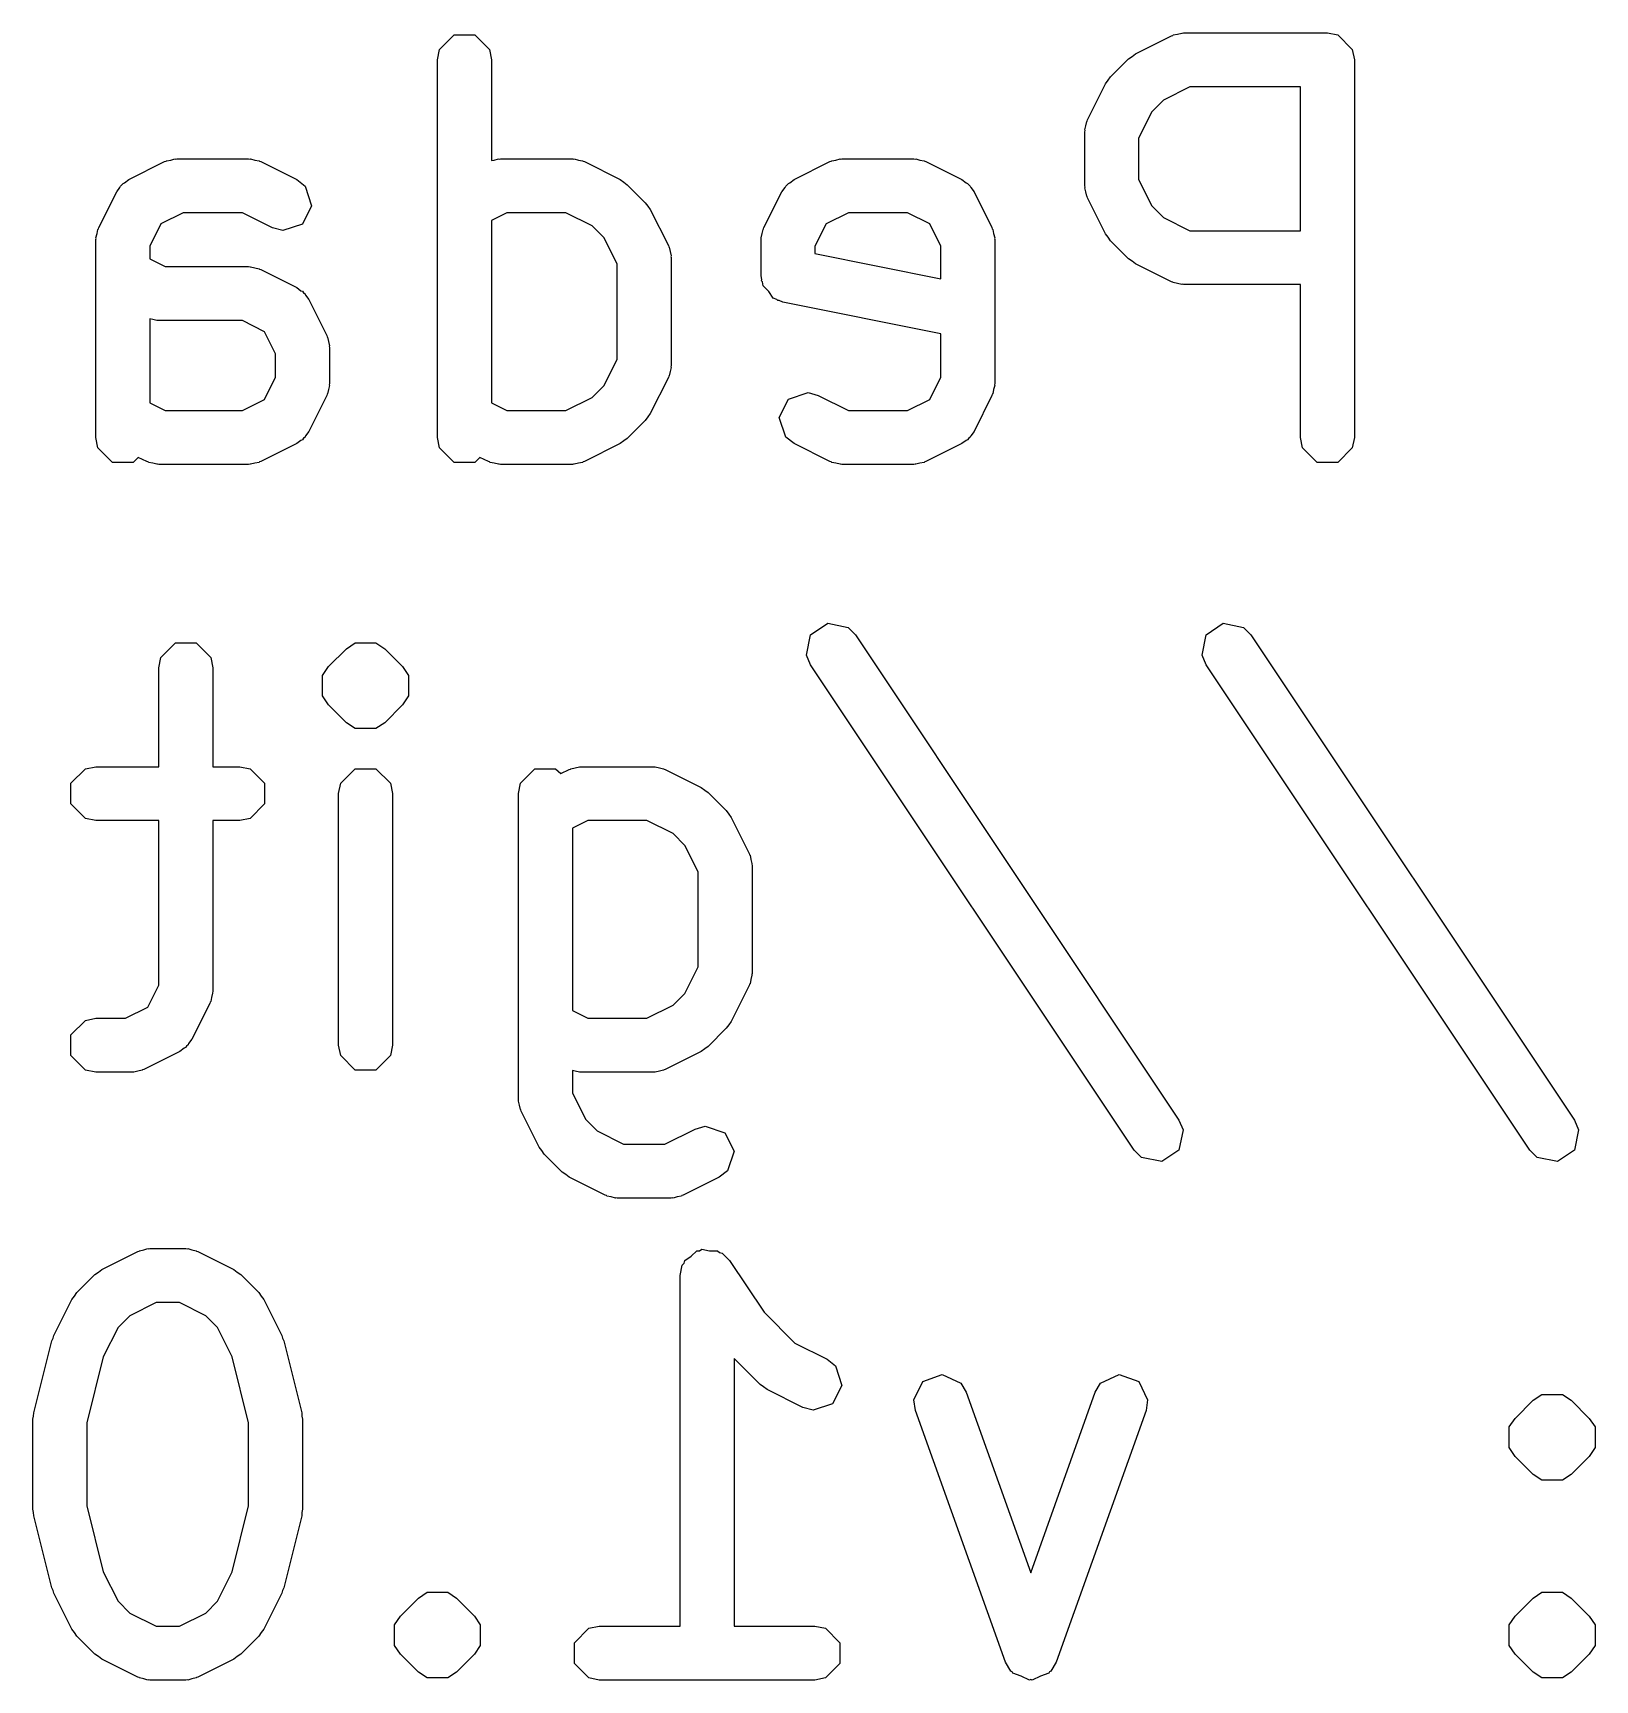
# Model space of a CAD drawing. Extents: x 0.98 to 7.44, y -5.29 to -1.05.
# Drawn here: x 4.3123 to 4.4264, y -1.337 to -1.2167 of the extents above; entities that cross this region are included whole.
import ezdxf

# ---------------------------------------------------------------- set-up
doc = ezdxf.new("R2010")
doc.units = 0
doc.header["$MEASUREMENT"] = 0
doc.layers.add('BLACK', color=7, linetype='CONTINUOUS')

msp = doc.modelspace()

# ---------------------------------------------------------------- linework, layer by layer
at = {"layer": 'BLACK', "linetype": 'CONTINUOUS'}
for p, q in [((4.39588, -1.21683), (4.39619, -1.21675)), ((4.39619, -1.21675), (4.39623, -1.21676)), ((4.39623, -1.21676), (4.39633, -1.21674)), ((4.39633, -1.21674), (4.40682, -1.21674)), ((4.40682, -1.21674), (4.40758, -1.21689)), ((4.34186, -1.21871), (4.34201, -1.21796)), ((4.34201, -1.21796), (4.34308, -1.21689)), ((4.34308, -1.21689), (4.34459, -1.21689)), ((4.34459, -1.21689), (4.34565, -1.21796)), ((4.34565, -1.21796), (4.3458, -1.21871)), ((4.39282, -1.21826), (4.39544, -1.21695)), ((4.39544, -1.21695), (4.39554, -1.21692)), ((4.39554, -1.21692), (4.39557, -1.21689)), ((4.39557, -1.21689), (4.39588, -1.21683)), ((4.40758, -1.21689), (4.40864, -1.21796)), ((4.40864, -1.21796), (4.40879, -1.21871)), ((4.34186, -1.24627), (4.34186, -1.21871)), ((4.3458, -1.21871), (4.3458, -1.22606)), ((4.391, -1.21994), (4.39231, -1.21863)), ((4.39231, -1.21863), (4.39257, -1.21845)), ((4.39257, -1.21845), (4.39282, -1.21826)), ((4.40879, -1.21871), (4.40879, -1.24627)), ((4.39063, -1.22045), (4.39082, -1.2202)), ((4.39082, -1.2202), (4.391, -1.21994)), ((4.38932, -1.22308), (4.39063, -1.22045)), ((4.39679, -1.22068), (4.39487, -1.22164)), ((4.40486, -1.22068), (4.39679, -1.22068)), ((4.40486, -1.23118), (4.40486, -1.22068)), ((4.39401, -1.2225), (4.39304, -1.22442)), ((4.39487, -1.22164), (4.39401, -1.2225)), ((4.38911, -1.22382), (4.3892, -1.22351)), ((4.38913, -1.22386), (4.38911, -1.22382)), ((4.38911, -1.22396), (4.38913, -1.22386)), ((4.38911, -1.2279), (4.38911, -1.22396)), ((4.3892, -1.22351), (4.38926, -1.22321)), ((4.38926, -1.22321), (4.38929, -1.22317)), ((4.38929, -1.22317), (4.38932, -1.22308)), ((4.39304, -1.22442), (4.39304, -1.22743)), ((4.31933, -1.22745), (4.32195, -1.22613)), ((4.32195, -1.22613), (4.32205, -1.22611)), ((4.32205, -1.22611), (4.32208, -1.22608)), ((4.32208, -1.22608), (4.32239, -1.22602)), ((4.32239, -1.22602), (4.32269, -1.22593)), ((4.32269, -1.22593), (4.32274, -1.22595)), ((4.32274, -1.22595), (4.32283, -1.22593)), ((4.32283, -1.22593), (4.32808, -1.22593)), ((4.32808, -1.22593), (4.32818, -1.22595)), ((4.32818, -1.22595), (4.32822, -1.22593)), ((4.32822, -1.22593), (4.32853, -1.22602)), ((4.32853, -1.22602), (4.32884, -1.22608)), ((4.32884, -1.22608), (4.32887, -1.22611)), ((4.32887, -1.22611), (4.32896, -1.22613)), ((4.32896, -1.22613), (4.33159, -1.22745)), ((4.3458, -1.22606), (4.34601, -1.22602)), ((4.34601, -1.22602), (4.34632, -1.22593)), ((4.34632, -1.22593), (4.34636, -1.22595)), ((4.34636, -1.22595), (4.34646, -1.22593)), ((4.34646, -1.22593), (4.35171, -1.22593)), ((4.35171, -1.22593), (4.3518, -1.22595)), ((4.3518, -1.22595), (4.35185, -1.22593)), ((4.35185, -1.22593), (4.35215, -1.22602)), ((4.35215, -1.22602), (4.35246, -1.22608)), ((4.35246, -1.22608), (4.35249, -1.22611)), ((4.35249, -1.22611), (4.35259, -1.22613)), ((4.35259, -1.22613), (4.35521, -1.22745)), ((4.36789, -1.22745), (4.37051, -1.22613)), ((4.37051, -1.22613), (4.37061, -1.22611)), ((4.37061, -1.22611), (4.37064, -1.22608)), ((4.37064, -1.22608), (4.37095, -1.22602)), ((4.37095, -1.22602), (4.37125, -1.22593)), ((4.37125, -1.22593), (4.37129, -1.22595)), ((4.37129, -1.22595), (4.37139, -1.22593)), ((4.37139, -1.22593), (4.37664, -1.22593)), ((4.37664, -1.22593), (4.37674, -1.22595)), ((4.37674, -1.22595), (4.37678, -1.22593)), ((4.37678, -1.22593), (4.37708, -1.22602)), ((4.37708, -1.22602), (4.37739, -1.22608)), ((4.37739, -1.22608), (4.37743, -1.22611)), ((4.37743, -1.22611), (4.37752, -1.22613)), ((4.37752, -1.22613), (4.38015, -1.22745)), ((4.31902, -1.22769), (4.31933, -1.22745)), ((4.33159, -1.22745), (4.3322, -1.22792)), ((4.35521, -1.22745), (4.35546, -1.22764)), ((4.36758, -1.22769), (4.36789, -1.22745)), ((4.38015, -1.22745), (4.38045, -1.22769)), ((4.39304, -1.22743), (4.39401, -1.22935)), ((4.31714, -1.23095), (4.31845, -1.22833)), ((4.31845, -1.22833), (4.31869, -1.22802)), ((4.31869, -1.22802), (4.31872, -1.22792)), ((4.31872, -1.22792), (4.31883, -1.22783)), ((4.31883, -1.22783), (4.31892, -1.22772)), ((4.31892, -1.22772), (4.31902, -1.22769)), ((4.3322, -1.22792), (4.33267, -1.22935)), ((4.35546, -1.22764), (4.35572, -1.22782)), ((4.35572, -1.22782), (4.35703, -1.22913)), ((4.36569, -1.23095), (4.36701, -1.22833)), ((4.36701, -1.22833), (4.36725, -1.22802)), ((4.36725, -1.22802), (4.36728, -1.22792)), ((4.36728, -1.22792), (4.36739, -1.22783)), ((4.36739, -1.22783), (4.36748, -1.22772)), ((4.36748, -1.22772), (4.36758, -1.22769)), ((4.38045, -1.22769), (4.38055, -1.22772)), ((4.38055, -1.22772), (4.38064, -1.22783)), ((4.38064, -1.22783), (4.38075, -1.22792)), ((4.38075, -1.22792), (4.38079, -1.22802)), ((4.38079, -1.22802), (4.38103, -1.22833)), ((4.38103, -1.22833), (4.38234, -1.23095)), ((4.38913, -1.22799), (4.38911, -1.2279)), ((4.38911, -1.22804), (4.38913, -1.22799)), ((4.3892, -1.22834), (4.38911, -1.22804)), ((4.38926, -1.22865), (4.3892, -1.22834)), ((4.38929, -1.22868), (4.38926, -1.22865)), ((4.38932, -1.22878), (4.38929, -1.22868)), ((4.39063, -1.2314), (4.38932, -1.22878)), ((4.3233, -1.22986), (4.32168, -1.23068)), ((4.32762, -1.22986), (4.3233, -1.22986)), ((4.32983, -1.23097), (4.32762, -1.22986)), ((4.33267, -1.22935), (4.332, -1.23069)), ((4.34692, -1.22986), (4.3458, -1.23042)), ((4.35124, -1.22986), (4.34692, -1.22986)), ((4.35316, -1.23083), (4.35124, -1.22986)), ((4.35703, -1.22913), (4.35721, -1.22939)), ((4.35721, -1.22939), (4.3574, -1.22964)), ((4.3574, -1.22964), (4.35872, -1.23226)), ((4.37186, -1.22986), (4.37023, -1.23068)), ((4.37618, -1.22986), (4.37186, -1.22986)), ((4.3778, -1.23068), (4.37618, -1.22986)), ((4.39401, -1.22935), (4.39487, -1.23021)), ((4.31702, -1.23139), (4.31708, -1.23108)), ((4.31708, -1.23108), (4.31711, -1.23105)), ((4.31711, -1.23105), (4.31714, -1.23095)), ((4.32168, -1.23068), (4.32087, -1.2323)), ((4.33057, -1.23117), (4.32983, -1.23097)), ((4.332, -1.23069), (4.33057, -1.23117)), ((4.3458, -1.23042), (4.3458, -1.24374)), ((4.35403, -1.23169), (4.35316, -1.23083)), ((4.36557, -1.23139), (4.36564, -1.23108)), ((4.36564, -1.23108), (4.36567, -1.23105)), ((4.36567, -1.23105), (4.36569, -1.23095)), ((4.37023, -1.23068), (4.36942, -1.2323)), ((4.37861, -1.2323), (4.3778, -1.23068)), ((4.38234, -1.23095), (4.38236, -1.23105)), ((4.38236, -1.23105), (4.3824, -1.23108)), ((4.3824, -1.23108), (4.38246, -1.23139)), ((4.39487, -1.23021), (4.39679, -1.23118)), ((4.39679, -1.23118), (4.40486, -1.23118)), ((4.31693, -1.23169), (4.31702, -1.23139)), ((4.31695, -1.23174), (4.31693, -1.23169)), ((4.31693, -1.23183), (4.31695, -1.23174)), ((4.31693, -1.24627), (4.31693, -1.23183)), ((4.32087, -1.2323), (4.32087, -1.23324)), ((4.35499, -1.23361), (4.35403, -1.23169)), ((4.35872, -1.23226), (4.35874, -1.23236)), ((4.35874, -1.23236), (4.35877, -1.23239)), ((4.36549, -1.23169), (4.36557, -1.23139)), ((4.3655, -1.23174), (4.36549, -1.23169)), ((4.36549, -1.23183), (4.3655, -1.23174)), ((4.36549, -1.23446), (4.36549, -1.23183)), ((4.36942, -1.2323), (4.36942, -1.23284)), ((4.37861, -1.23468), (4.37861, -1.2323)), ((4.38246, -1.23139), (4.38254, -1.23169)), ((4.38254, -1.23169), (4.38253, -1.23174)), ((4.38253, -1.23174), (4.38255, -1.23183)), ((4.38255, -1.23183), (4.38255, -1.24233)), ((4.39082, -1.23165), (4.39063, -1.2314)), ((4.391, -1.23191), (4.39082, -1.23165)), ((4.39231, -1.23322), (4.391, -1.23191)), ((4.32087, -1.23324), (4.32199, -1.2338)), ((4.35877, -1.23239), (4.35884, -1.2327)), ((4.35884, -1.2327), (4.35892, -1.23301)), ((4.35892, -1.23301), (4.3589, -1.23305)), ((4.3589, -1.23305), (4.35892, -1.23314)), ((4.35892, -1.23314), (4.35892, -1.24102)), ((4.36942, -1.23284), (4.37861, -1.23468)), ((4.39257, -1.2334), (4.39231, -1.23322)), ((4.39282, -1.23359), (4.39257, -1.2334)), ((4.32199, -1.2338), (4.32808, -1.2338)), ((4.32808, -1.2338), (4.32818, -1.23382)), ((4.32818, -1.23382), (4.32822, -1.23381)), ((4.32822, -1.23381), (4.32853, -1.23389)), ((4.32853, -1.23389), (4.32884, -1.23395)), ((4.32884, -1.23395), (4.32887, -1.23398)), ((4.32887, -1.23398), (4.32896, -1.23401)), ((4.32896, -1.23401), (4.33159, -1.23532)), ((4.35499, -1.24055), (4.35499, -1.23361)), ((4.36554, -1.23474), (4.36549, -1.23446)), ((4.36552, -1.23484), (4.36554, -1.23474)), ((4.39544, -1.23491), (4.39282, -1.23359)), ((4.33159, -1.23532), (4.3319, -1.23556)), ((4.3319, -1.23556), (4.332, -1.23559)), ((4.332, -1.23559), (4.33208, -1.23571)), ((4.33208, -1.23571), (4.3322, -1.23579)), ((4.3322, -1.23579), (4.33223, -1.23589)), ((4.33223, -1.23589), (4.33247, -1.2362)), ((4.36558, -1.23492), (4.36552, -1.23484)), ((4.36564, -1.23521), (4.36558, -1.23492)), ((4.36604, -1.23562), (4.36564, -1.23521)), ((4.36636, -1.23609), (4.36604, -1.23562)), ((4.39554, -1.23493), (4.39544, -1.23491)), ((4.39557, -1.23496), (4.39554, -1.23493)), ((4.39588, -1.23503), (4.39557, -1.23496)), ((4.39619, -1.23511), (4.39588, -1.23503)), ((4.39623, -1.23509), (4.39619, -1.23511)), ((4.39633, -1.23511), (4.39623, -1.23509)), ((4.40486, -1.23511), (4.39633, -1.23511)), ((4.40486, -1.24627), (4.40486, -1.23511)), ((4.33247, -1.2362), (4.33378, -1.23883)), ((4.36663, -1.23621), (4.36636, -1.23609)), ((4.3667, -1.23628), (4.36663, -1.23621)), ((4.3668, -1.23628), (4.3667, -1.23628)), ((4.36707, -1.23639), (4.3668, -1.23628)), ((4.37861, -1.2387), (4.36707, -1.23639)), ((4.32108, -1.23765), (4.32087, -1.23761)), ((4.32087, -1.23761), (4.32087, -1.24374)), ((4.32138, -1.23773), (4.32108, -1.23765)), ((4.32143, -1.23772), (4.32138, -1.23773)), ((4.32152, -1.23774), (4.32143, -1.23772)), ((4.32762, -1.23774), (4.32152, -1.23774)), ((4.32924, -1.23855), (4.32762, -1.23774)), ((4.33005, -1.24017), (4.32924, -1.23855)), ((4.33378, -1.23883), (4.33381, -1.23892)), ((4.33381, -1.23892), (4.33384, -1.23895)), ((4.33384, -1.23895), (4.3339, -1.23926)), ((4.3339, -1.23926), (4.33398, -1.23957)), ((4.33398, -1.23957), (4.33397, -1.23961)), ((4.37861, -1.24187), (4.37861, -1.2387)), ((4.33005, -1.24187), (4.33005, -1.24017)), ((4.33397, -1.23961), (4.33399, -1.23971)), ((4.33399, -1.23971), (4.33399, -1.24233)), ((4.35403, -1.24248), (4.35499, -1.24055)), ((4.32924, -1.24349), (4.33005, -1.24187)), ((4.35872, -1.2419), (4.3574, -1.24452)), ((4.35874, -1.2418), (4.35872, -1.2419)), ((4.35877, -1.24177), (4.35874, -1.2418)), ((4.35884, -1.24146), (4.35877, -1.24177)), ((4.35892, -1.24116), (4.35884, -1.24146)), ((4.35892, -1.24102), (4.3589, -1.24112)), ((4.3589, -1.24112), (4.35892, -1.24116)), ((4.3778, -1.24349), (4.37861, -1.24187)), ((4.33381, -1.24312), (4.33378, -1.24321)), ((4.33384, -1.24308), (4.33381, -1.24312)), ((4.3339, -1.24278), (4.33384, -1.24308)), ((4.33398, -1.24247), (4.3339, -1.24278)), ((4.33399, -1.24233), (4.33397, -1.24243)), ((4.33397, -1.24243), (4.33398, -1.24247)), ((4.35316, -1.24334), (4.35403, -1.24248)), ((4.36748, -1.24347), (4.36891, -1.24299)), ((4.36891, -1.24299), (4.36965, -1.2432)), ((4.36965, -1.2432), (4.37186, -1.2443)), ((4.38236, -1.24312), (4.38234, -1.24321)), ((4.3824, -1.24308), (4.38236, -1.24312)), ((4.38246, -1.24278), (4.3824, -1.24308)), ((4.38254, -1.24247), (4.38246, -1.24278)), ((4.38255, -1.24233), (4.38253, -1.24243)), ((4.38253, -1.24243), (4.38254, -1.24247)), ((4.32087, -1.24374), (4.32199, -1.2443)), ((4.32199, -1.2443), (4.32762, -1.2443)), ((4.32762, -1.2443), (4.32924, -1.24349)), ((4.33378, -1.24321), (4.33247, -1.24584)), ((4.3458, -1.24374), (4.34692, -1.2443)), ((4.34692, -1.2443), (4.35124, -1.2443)), ((4.35124, -1.2443), (4.35316, -1.24334)), ((4.3668, -1.24482), (4.36748, -1.24347)), ((4.37186, -1.2443), (4.37618, -1.2443)), ((4.37618, -1.2443), (4.3778, -1.24349)), ((4.38234, -1.24321), (4.38103, -1.24584)), ((4.35703, -1.24504), (4.35572, -1.24635)), ((4.35721, -1.24477), (4.35703, -1.24504)), ((4.3574, -1.24452), (4.35721, -1.24477)), ((4.36728, -1.24625), (4.3668, -1.24482)), ((4.31708, -1.24702), (4.31693, -1.24627)), ((4.33159, -1.24672), (4.32896, -1.24803)), ((4.3319, -1.24648), (4.33159, -1.24672)), ((4.332, -1.24644), (4.3319, -1.24648)), ((4.33208, -1.24633), (4.332, -1.24644)), ((4.3322, -1.24625), (4.33208, -1.24633)), ((4.33223, -1.24615), (4.3322, -1.24625)), ((4.33247, -1.24584), (4.33223, -1.24615)), ((4.34201, -1.24702), (4.34186, -1.24627)), ((4.35521, -1.24672), (4.35259, -1.24803)), ((4.35546, -1.24652), (4.35521, -1.24672)), ((4.35572, -1.24635), (4.35546, -1.24652)), ((4.36789, -1.24672), (4.36728, -1.24625)), ((4.37051, -1.24803), (4.36789, -1.24672)), ((4.38015, -1.24672), (4.37752, -1.24803)), ((4.38045, -1.24648), (4.38015, -1.24672)), ((4.38055, -1.24644), (4.38045, -1.24648)), ((4.38064, -1.24633), (4.38055, -1.24644)), ((4.38075, -1.24625), (4.38064, -1.24633)), ((4.38079, -1.24615), (4.38075, -1.24625)), ((4.38103, -1.24584), (4.38079, -1.24615)), ((4.40501, -1.24702), (4.40486, -1.24627)), ((4.40879, -1.24627), (4.40864, -1.24702)), ((4.31814, -1.24809), (4.31708, -1.24702)), ((4.32002, -1.24772), (4.31965, -1.24809)), ((4.32064, -1.24803), (4.32002, -1.24772)), ((4.34308, -1.24809), (4.34201, -1.24702)), ((4.34495, -1.24772), (4.34459, -1.24809)), ((4.34558, -1.24803), (4.34495, -1.24772)), ((4.40607, -1.24809), (4.40501, -1.24702)), ((4.40864, -1.24702), (4.40758, -1.24809)), ((4.31965, -1.24809), (4.31814, -1.24809)), ((4.32074, -1.24805), (4.32064, -1.24803)), ((4.32077, -1.24809), (4.32074, -1.24805)), ((4.32108, -1.24815), (4.32077, -1.24809)), ((4.32138, -1.24823), (4.32108, -1.24815)), ((4.32143, -1.24822), (4.32138, -1.24823)), ((4.32152, -1.24824), (4.32143, -1.24822)), ((4.32808, -1.24824), (4.32152, -1.24824)), ((4.32818, -1.24822), (4.32808, -1.24824)), ((4.32822, -1.24823), (4.32818, -1.24822)), ((4.32853, -1.24815), (4.32822, -1.24823)), ((4.32884, -1.24809), (4.32853, -1.24815)), ((4.32887, -1.24805), (4.32884, -1.24809)), ((4.32896, -1.24803), (4.32887, -1.24805)), ((4.34459, -1.24809), (4.34308, -1.24809)), ((4.34567, -1.24805), (4.34558, -1.24803)), ((4.3457, -1.24809), (4.34567, -1.24805)), ((4.34601, -1.24815), (4.3457, -1.24809)), ((4.34632, -1.24823), (4.34601, -1.24815)), ((4.34636, -1.24822), (4.34632, -1.24823)), ((4.34646, -1.24824), (4.34636, -1.24822)), ((4.35171, -1.24824), (4.34646, -1.24824)), ((4.3518, -1.24822), (4.35171, -1.24824)), ((4.35185, -1.24823), (4.3518, -1.24822)), ((4.35215, -1.24815), (4.35185, -1.24823)), ((4.35246, -1.24809), (4.35215, -1.24815)), ((4.35249, -1.24805), (4.35246, -1.24809)), ((4.35259, -1.24803), (4.35249, -1.24805)), ((4.37061, -1.24805), (4.37051, -1.24803)), ((4.37064, -1.24809), (4.37061, -1.24805)), ((4.37095, -1.24815), (4.37064, -1.24809)), ((4.37125, -1.24823), (4.37095, -1.24815)), ((4.37129, -1.24822), (4.37125, -1.24823)), ((4.37139, -1.24824), (4.37129, -1.24822)), ((4.37664, -1.24824), (4.37139, -1.24824)), ((4.37674, -1.24822), (4.37664, -1.24824)), ((4.37678, -1.24823), (4.37674, -1.24822)), ((4.37708, -1.24815), (4.37678, -1.24823)), ((4.37739, -1.24809), (4.37708, -1.24815)), ((4.37743, -1.24805), (4.37739, -1.24809)), ((4.37752, -1.24803), (4.37743, -1.24805)), ((4.40758, -1.24809), (4.40607, -1.24809)), ((4.3691, -1.26067), (4.37035, -1.25983)), ((4.37035, -1.25983), (4.37183, -1.26013)), ((4.39797, -1.26067), (4.39922, -1.25983)), ((4.39922, -1.25983), (4.4007, -1.26013)), ((4.3688, -1.26215), (4.3691, -1.26067)), ((4.37183, -1.26013), (4.37237, -1.26067)), ((4.37237, -1.26067), (4.39599, -1.29611)), ((4.39768, -1.26215), (4.39797, -1.26067)), ((4.4007, -1.26013), (4.40124, -1.26067)), ((4.40124, -1.26067), (4.42487, -1.29611)), ((4.32152, -1.26308), (4.32167, -1.26232)), ((4.32167, -1.26232), (4.32274, -1.26126)), ((4.32274, -1.26126), (4.32424, -1.26126)), ((4.32424, -1.26126), (4.32531, -1.26232)), ((4.32531, -1.26232), (4.32546, -1.26308)), ((4.33391, -1.263), (4.33522, -1.26169)), ((4.33522, -1.26169), (4.33586, -1.26126)), ((4.33586, -1.26126), (4.33737, -1.26126)), ((4.33737, -1.26126), (4.33801, -1.26169)), ((4.33801, -1.26169), (4.33932, -1.263)), ((4.3691, -1.26286), (4.3688, -1.26215)), ((4.39797, -1.26286), (4.39768, -1.26215)), ((4.32152, -1.2703), (4.32152, -1.26308)), ((4.32546, -1.26308), (4.32546, -1.2703)), ((4.33348, -1.26364), (4.33391, -1.263)), ((4.33348, -1.26514), (4.33348, -1.26364)), ((4.33348, -1.26364), (4.33348, -1.26364)), ((4.33932, -1.263), (4.33974, -1.26364)), ((4.33974, -1.26364), (4.33975, -1.26364)), ((4.33975, -1.26364), (4.33975, -1.26364)), ((4.33975, -1.26364), (4.33975, -1.26514)), ((4.39272, -1.29829), (4.3691, -1.26286)), ((4.42159, -1.29829), (4.39797, -1.26286)), ((4.33391, -1.26578), (4.33348, -1.26514)), ((4.33522, -1.26709), (4.33391, -1.26578)), ((4.33932, -1.26578), (4.33801, -1.26709)), ((4.33974, -1.26514), (4.33932, -1.26578)), ((4.33975, -1.26514), (4.33974, -1.26514)), ((4.33586, -1.26752), (4.33522, -1.26709)), ((4.33801, -1.26709), (4.33737, -1.26752)), ((4.33737, -1.26752), (4.33586, -1.26752)), ((4.33586, -1.26752), (4.33586, -1.26752)), ((4.33737, -1.26752), (4.33737, -1.26752)), ((4.31511, -1.27151), (4.31618, -1.27045)), ((4.31618, -1.27045), (4.31693, -1.2703)), ((4.31693, -1.2703), (4.32152, -1.2703)), ((4.32546, -1.2703), (4.32743, -1.2703)), ((4.32743, -1.2703), (4.32818, -1.27045)), ((4.32818, -1.27045), (4.32925, -1.27151)), ((4.3348, -1.27151), (4.33586, -1.27045)), ((4.33586, -1.27045), (4.33737, -1.27045)), ((4.33737, -1.27045), (4.33843, -1.27151)), ((4.34792, -1.27151), (4.34898, -1.27045)), ((4.34898, -1.27045), (4.35049, -1.27045)), ((4.35049, -1.27045), (4.35086, -1.27081)), ((4.35086, -1.27081), (4.35148, -1.2705)), ((4.35148, -1.2705), (4.35158, -1.27048)), ((4.35158, -1.27048), (4.35161, -1.27045)), ((4.35161, -1.27045), (4.35192, -1.27038)), ((4.35192, -1.27038), (4.35222, -1.2703)), ((4.35222, -1.2703), (4.35227, -1.27031)), ((4.35227, -1.27031), (4.35236, -1.2703)), ((4.35236, -1.2703), (4.35761, -1.2703)), ((4.35761, -1.2703), (4.35771, -1.27031)), ((4.35771, -1.27031), (4.35775, -1.2703)), ((4.35775, -1.2703), (4.35806, -1.27038)), ((4.35806, -1.27038), (4.35836, -1.27045)), ((4.35836, -1.27045), (4.3584, -1.27048)), ((4.3584, -1.27048), (4.35849, -1.2705)), ((4.35849, -1.2705), (4.36112, -1.27182)), ((4.31511, -1.27302), (4.31511, -1.27151)), ((4.32925, -1.27151), (4.32925, -1.27302)), ((4.33465, -1.27226), (4.3348, -1.27151)), ((4.33843, -1.27151), (4.33858, -1.27226)), ((4.34777, -1.27226), (4.34792, -1.27151)), ((4.36112, -1.27182), (4.36137, -1.27201)), ((4.36137, -1.27201), (4.36163, -1.27218)), ((4.31618, -1.27408), (4.31511, -1.27302)), ((4.32925, -1.27302), (4.32818, -1.27408)), ((4.33465, -1.29064), (4.33465, -1.27226)), ((4.33858, -1.27226), (4.33858, -1.29064)), ((4.34777, -1.29457), (4.34777, -1.27226)), ((4.36163, -1.27218), (4.36294, -1.2735)), ((4.31693, -1.27423), (4.31618, -1.27408)), ((4.32152, -1.27423), (4.31693, -1.27423)), ((4.32152, -1.28624), (4.32152, -1.27423)), ((4.32743, -1.27423), (4.32546, -1.27423)), ((4.32546, -1.27423), (4.32546, -1.2867)), ((4.32818, -1.27408), (4.32743, -1.27423)), ((4.35283, -1.27423), (4.35171, -1.27479)), ((4.35715, -1.27423), (4.35283, -1.27423)), ((4.35907, -1.27519), (4.35715, -1.27423)), ((4.36294, -1.2735), (4.36312, -1.27376)), ((4.36312, -1.27376), (4.36331, -1.27401)), ((4.36331, -1.27401), (4.36462, -1.27663)), ((4.35171, -1.27479), (4.35171, -1.28811)), ((4.35993, -1.27605), (4.35907, -1.27519)), ((4.36089, -1.27798), (4.35993, -1.27605)), ((4.36462, -1.27663), (4.36465, -1.27673)), ((4.36465, -1.27673), (4.36468, -1.27676)), ((4.36468, -1.27676), (4.36474, -1.27707)), ((4.36089, -1.28492), (4.36089, -1.27798)), ((4.36474, -1.27707), (4.36482, -1.27737)), ((4.36482, -1.27737), (4.36481, -1.27742)), ((4.36481, -1.27742), (4.36483, -1.27751)), ((4.36483, -1.27751), (4.36483, -1.28539)), ((4.35993, -1.28685), (4.36089, -1.28492)), ((4.32071, -1.28786), (4.32152, -1.28624)), ((4.36462, -1.28627), (4.36331, -1.28889)), ((4.36465, -1.28617), (4.36462, -1.28627)), ((4.36468, -1.28614), (4.36465, -1.28617)), ((4.36474, -1.28583), (4.36468, -1.28614)), ((4.36482, -1.28553), (4.36474, -1.28583)), ((4.36483, -1.28539), (4.36481, -1.28548)), ((4.36481, -1.28548), (4.36482, -1.28553)), ((4.32525, -1.28758), (4.32394, -1.2902)), ((4.32528, -1.28748), (4.32525, -1.28758)), ((4.32531, -1.28745), (4.32528, -1.28748)), ((4.32537, -1.28714), (4.32531, -1.28745)), ((4.32545, -1.28684), (4.32537, -1.28714)), ((4.32546, -1.2867), (4.32544, -1.2868)), ((4.32544, -1.2868), (4.32545, -1.28684)), ((4.35907, -1.28771), (4.35993, -1.28685)), ((4.31511, -1.28988), (4.31618, -1.28882)), ((4.31618, -1.28882), (4.31693, -1.28867)), ((4.31693, -1.28867), (4.31909, -1.28867)), ((4.31909, -1.28867), (4.32071, -1.28786)), ((4.35171, -1.28811), (4.35283, -1.28867)), ((4.35283, -1.28867), (4.35715, -1.28867)), ((4.35715, -1.28867), (4.35907, -1.28771)), ((4.36331, -1.28889), (4.36312, -1.28914)), ((4.31511, -1.29139), (4.31511, -1.28988)), ((4.36294, -1.2894), (4.36163, -1.29072)), ((4.36312, -1.28914), (4.36294, -1.2894)), ((4.32306, -1.29109), (4.32043, -1.2924)), ((4.32337, -1.29084), (4.32306, -1.29109)), ((4.32347, -1.29081), (4.32337, -1.29084)), ((4.32355, -1.2907), (4.32347, -1.29081)), ((4.32367, -1.29061), (4.32355, -1.2907)), ((4.3237, -1.29051), (4.32367, -1.29061)), ((4.32394, -1.2902), (4.3237, -1.29051)), ((4.3348, -1.29139), (4.33465, -1.29064)), ((4.33858, -1.29064), (4.33843, -1.29139)), ((4.36112, -1.29109), (4.35849, -1.2924)), ((4.36137, -1.29089), (4.36112, -1.29109)), ((4.36163, -1.29072), (4.36137, -1.29089)), ((4.31618, -1.29246), (4.31511, -1.29139)), ((4.31693, -1.29261), (4.31618, -1.29246)), ((4.32031, -1.29246), (4.32, -1.29252)), ((4.32034, -1.29242), (4.32031, -1.29246)), ((4.32043, -1.2924), (4.32034, -1.29242)), ((4.33586, -1.29246), (4.3348, -1.29139)), ((4.33737, -1.29246), (4.33586, -1.29246)), ((4.33843, -1.29139), (4.33737, -1.29246)), ((4.35192, -1.29252), (4.35171, -1.29247)), ((4.35171, -1.29247), (4.35171, -1.29411)), ((4.35836, -1.29246), (4.35806, -1.29252)), ((4.3584, -1.29242), (4.35836, -1.29246)), ((4.35849, -1.2924), (4.3584, -1.29242)), ((4.31955, -1.29261), (4.31693, -1.29261)), ((4.31965, -1.29259), (4.31955, -1.29261)), ((4.31969, -1.2926), (4.31965, -1.29259)), ((4.32, -1.29252), (4.31969, -1.2926)), ((4.35222, -1.2926), (4.35192, -1.29252)), ((4.35227, -1.29259), (4.35222, -1.2926)), ((4.35236, -1.29261), (4.35227, -1.29259)), ((4.35761, -1.29261), (4.35236, -1.29261)), ((4.35771, -1.29259), (4.35761, -1.29261)), ((4.35775, -1.2926), (4.35771, -1.29259)), ((4.35806, -1.29252), (4.35775, -1.2926)), ((4.34779, -1.29467), (4.34777, -1.29457)), ((4.34777, -1.29471), (4.34779, -1.29467)), ((4.34786, -1.29502), (4.34777, -1.29471)), ((4.35171, -1.29411), (4.35267, -1.29603)), ((4.34792, -1.29533), (4.34786, -1.29502)), ((4.34795, -1.29536), (4.34792, -1.29533)), ((4.34798, -1.29545), (4.34795, -1.29536)), ((4.34929, -1.29808), (4.34798, -1.29545)), ((4.35267, -1.29603), (4.35353, -1.29689)), ((4.39599, -1.29611), (4.39629, -1.29682)), ((4.42487, -1.29611), (4.42516, -1.29682)), ((4.35353, -1.29689), (4.35545, -1.29785)), ((4.35846, -1.29785), (4.36067, -1.29675)), ((4.36067, -1.29675), (4.36141, -1.29655)), ((4.36141, -1.29655), (4.36284, -1.29702)), ((4.36284, -1.29702), (4.36351, -1.29837)), ((4.39629, -1.29682), (4.39599, -1.29829)), ((4.42516, -1.29682), (4.42486, -1.29829)), ((4.34948, -1.29833), (4.34929, -1.29808)), ((4.34966, -1.29859), (4.34948, -1.29833)), ((4.35545, -1.29785), (4.35846, -1.29785)), ((4.36351, -1.29837), (4.36304, -1.2998)), ((4.39326, -1.29883), (4.39272, -1.29829)), ((4.39599, -1.29829), (4.39474, -1.29913)), ((4.42213, -1.29883), (4.42159, -1.29829)), ((4.42486, -1.29829), (4.42361, -1.29913)), ((4.35097, -1.2999), (4.34966, -1.29859)), ((4.39474, -1.29913), (4.39326, -1.29883)), ((4.42361, -1.29913), (4.42213, -1.29883)), ((4.35123, -1.30008), (4.35097, -1.2999)), ((4.35148, -1.30027), (4.35123, -1.30008)), ((4.35411, -1.30158), (4.35148, -1.30027)), ((4.36243, -1.30027), (4.3598, -1.30158)), ((4.36304, -1.2998), (4.36243, -1.30027)), ((4.3542, -1.30161), (4.35411, -1.30158)), ((4.35423, -1.30164), (4.3542, -1.30161)), ((4.35454, -1.3017), (4.35423, -1.30164)), ((4.35485, -1.30179), (4.35454, -1.3017)), ((4.35489, -1.30177), (4.35485, -1.30179)), ((4.35499, -1.30179), (4.35489, -1.30177)), ((4.35892, -1.30179), (4.35499, -1.30179)), ((4.35902, -1.30177), (4.35892, -1.30179)), ((4.35906, -1.30179), (4.35902, -1.30177)), ((4.35937, -1.3017), (4.35906, -1.30179)), ((4.35968, -1.30164), (4.35937, -1.3017)), ((4.35971, -1.30161), (4.35968, -1.30164)), ((4.3598, -1.30158), (4.35971, -1.30161)), ((4.31736, -1.307), (4.31999, -1.30569)), ((4.31999, -1.30569), (4.32008, -1.30566)), ((4.32008, -1.30566), (4.32011, -1.30563)), ((4.32011, -1.30563), (4.32042, -1.30557)), ((4.32042, -1.30557), (4.32073, -1.30548)), ((4.32073, -1.30548), (4.32077, -1.3055)), ((4.32077, -1.3055), (4.32087, -1.30548)), ((4.32087, -1.30548), (4.32349, -1.30548)), ((4.32349, -1.30548), (4.32359, -1.3055)), ((4.32359, -1.3055), (4.32363, -1.30548)), ((4.32363, -1.30548), (4.32393, -1.30557)), ((4.32393, -1.30557), (4.32424, -1.30563)), ((4.32424, -1.30563), (4.32428, -1.30566)), ((4.32428, -1.30566), (4.32437, -1.30569)), ((4.32437, -1.30569), (4.327, -1.307)), ((4.36039, -1.30603), (4.3608, -1.30563)), ((4.3608, -1.30563), (4.361, -1.30563)), ((4.361, -1.30563), (4.36117, -1.30552)), ((4.36117, -1.30552), (4.36173, -1.30563)), ((4.36173, -1.30563), (4.3623, -1.30563)), ((4.3623, -1.30563), (4.36245, -1.30577)), ((4.35958, -1.30745), (4.35973, -1.30669)), ((4.35973, -1.30669), (4.35987, -1.30655)), ((4.35987, -1.30655), (4.35991, -1.30635)), ((4.35991, -1.30635), (4.36039, -1.30603)), ((4.36245, -1.30577), (4.36264, -1.30581)), ((4.36264, -1.30581), (4.36319, -1.30635)), ((4.36319, -1.30635), (4.3657, -1.31013)), ((4.31554, -1.30868), (4.31685, -1.30737)), ((4.31685, -1.30737), (4.31711, -1.30719)), ((4.31711, -1.30719), (4.31736, -1.307)), ((4.327, -1.307), (4.32725, -1.30719)), ((4.32725, -1.30719), (4.32751, -1.30737)), ((4.32751, -1.30737), (4.32882, -1.30868)), ((4.35958, -1.33304), (4.35958, -1.30745)), ((4.31386, -1.31182), (4.31517, -1.30919)), ((4.31517, -1.30919), (4.31536, -1.30894)), ((4.31536, -1.30894), (4.31554, -1.30868)), ((4.32882, -1.30868), (4.329, -1.30894)), ((4.329, -1.30894), (4.32919, -1.30919)), ((4.32919, -1.30919), (4.3305, -1.31182)), ((4.31941, -1.31038), (4.31855, -1.31124)), ((4.32133, -1.30941), (4.31941, -1.31038)), ((4.32303, -1.30941), (4.32133, -1.30941)), ((4.32495, -1.31038), (4.32303, -1.30941)), ((4.32581, -1.31124), (4.32495, -1.31038)), ((4.3657, -1.31013), (4.36796, -1.31239)), ((4.31855, -1.31124), (4.31747, -1.31338)), ((4.32688, -1.31338), (4.32581, -1.31124)), ((4.31239, -1.31747), (4.31371, -1.31222)), ((4.31371, -1.31222), (4.3138, -1.31202)), ((4.3138, -1.31202), (4.31386, -1.31182)), ((4.3305, -1.31182), (4.33056, -1.31202)), ((4.33056, -1.31202), (4.33065, -1.31222)), ((4.33065, -1.31222), (4.33196, -1.31747)), ((4.36796, -1.31239), (4.3703, -1.31356)), ((4.31747, -1.31338), (4.31627, -1.31819)), ((4.32808, -1.31819), (4.32688, -1.31338)), ((4.36541, -1.3154), (4.36352, -1.31351)), ((4.36352, -1.31351), (4.36352, -1.33304)), ((4.3703, -1.31356), (4.37091, -1.31403)), ((4.37091, -1.31403), (4.37139, -1.31546)), ((4.37664, -1.31653), (4.37729, -1.31517)), ((4.37729, -1.31517), (4.37871, -1.31467)), ((4.37871, -1.31467), (4.38007, -1.31531)), ((4.38007, -1.31531), (4.38046, -1.31597)), ((4.38988, -1.31597), (4.39027, -1.31531)), ((4.39027, -1.31531), (4.39163, -1.31467)), ((4.39163, -1.31467), (4.39305, -1.31517)), ((4.39305, -1.31517), (4.3937, -1.31653)), ((4.36567, -1.31558), (4.36541, -1.3154)), ((4.36592, -1.31577), (4.36567, -1.31558)), ((4.36854, -1.31708), (4.36592, -1.31577)), ((4.37139, -1.31546), (4.37071, -1.31681)), ((4.37676, -1.31729), (4.37664, -1.31653)), ((4.38046, -1.31597), (4.38517, -1.32915)), ((4.38517, -1.32915), (4.38988, -1.31597)), ((4.3937, -1.31653), (4.39359, -1.31729)), ((4.42184, -1.31655), (4.42247, -1.31613)), ((4.42247, -1.31613), (4.42398, -1.31613)), ((4.42398, -1.31613), (4.42462, -1.31655)), ((4.31234, -1.31794), (4.31238, -1.31771)), ((4.31238, -1.31771), (4.31239, -1.31747)), ((4.33196, -1.31747), (4.33197, -1.31771)), ((4.33197, -1.31771), (4.33202, -1.31794)), ((4.36928, -1.31728), (4.36854, -1.31708)), ((4.37071, -1.31681), (4.36928, -1.31728)), ((4.38332, -1.33567), (4.37676, -1.31729)), ((4.39359, -1.31729), (4.38702, -1.33567)), ((4.42052, -1.31787), (4.42184, -1.31655)), ((4.42462, -1.31655), (4.42593, -1.31787)), ((4.31234, -1.32451), (4.31234, -1.31794)), ((4.31627, -1.31819), (4.31627, -1.32426)), ((4.32808, -1.32426), (4.32808, -1.31819)), ((4.33202, -1.31794), (4.33202, -1.32451)), ((4.4201, -1.3185), (4.42052, -1.31787)), ((4.4201, -1.32001), (4.4201, -1.3185)), ((4.42593, -1.31787), (4.42636, -1.3185)), ((4.42636, -1.3185), (4.42636, -1.32001)), ((4.42052, -1.32065), (4.4201, -1.32001)), ((4.42636, -1.32001), (4.42593, -1.32065)), ((4.42184, -1.32196), (4.42052, -1.32065)), ((4.42593, -1.32065), (4.42462, -1.32196)), ((4.42247, -1.32239), (4.42184, -1.32196)), ((4.42398, -1.32239), (4.42247, -1.32239)), ((4.42462, -1.32196), (4.42398, -1.32239)), ((4.31238, -1.32474), (4.31234, -1.32451)), ((4.31239, -1.32498), (4.31238, -1.32474)), ((4.31627, -1.32426), (4.31747, -1.32907)), ((4.32688, -1.32907), (4.32808, -1.32426)), ((4.33197, -1.32474), (4.33196, -1.32498)), ((4.33202, -1.32451), (4.33197, -1.32474)), ((4.31371, -1.33023), (4.31239, -1.32498)), ((4.33196, -1.32498), (4.33065, -1.33023)), ((4.31747, -1.32907), (4.31855, -1.33121)), ((4.32581, -1.33121), (4.32688, -1.32907)), ((4.3138, -1.33043), (4.31371, -1.33023)), ((4.31386, -1.33064), (4.3138, -1.33043)), ((4.31517, -1.33326), (4.31386, -1.33064)), ((4.3305, -1.33064), (4.32919, -1.33326)), ((4.33056, -1.33043), (4.3305, -1.33064)), ((4.33065, -1.33023), (4.33056, -1.33043)), ((4.34047, -1.33099), (4.34111, -1.33056)), ((4.34111, -1.33056), (4.34262, -1.33056)), ((4.34262, -1.33056), (4.34262, -1.33056)), ((4.34262, -1.33056), (4.34326, -1.33099)), ((4.42184, -1.33099), (4.42247, -1.33056)), ((4.42247, -1.33056), (4.42398, -1.33056)), ((4.42398, -1.33056), (4.42398, -1.33056)), ((4.42398, -1.33056), (4.42462, -1.33099)), ((4.31855, -1.33121), (4.31941, -1.33208)), ((4.31941, -1.33208), (4.32133, -1.33304)), ((4.32303, -1.33304), (4.32495, -1.33208)), ((4.32495, -1.33208), (4.32581, -1.33121)), ((4.33916, -1.3323), (4.34047, -1.33099)), ((4.34326, -1.33099), (4.34457, -1.3323)), ((4.42052, -1.3323), (4.42184, -1.33099)), ((4.42462, -1.33099), (4.42593, -1.3323)), ((4.31536, -1.33351), (4.31517, -1.33326)), ((4.32133, -1.33304), (4.32303, -1.33304)), ((4.32919, -1.33326), (4.329, -1.33351)), ((4.33873, -1.33294), (4.33916, -1.3323)), ((4.33873, -1.33445), (4.33873, -1.33294)), ((4.34457, -1.3323), (4.34499, -1.33294)), ((4.34499, -1.33294), (4.34499, -1.33294)), ((4.34499, -1.33294), (4.34499, -1.33294)), ((4.34499, -1.33294), (4.34499, -1.33445)), ((4.35186, -1.33425), (4.35292, -1.33319)), ((4.35292, -1.33319), (4.35367, -1.33304)), ((4.35367, -1.33304), (4.35958, -1.33304)), ((4.36352, -1.33304), (4.36942, -1.33304)), ((4.36942, -1.33304), (4.37018, -1.33319)), ((4.37018, -1.33319), (4.37124, -1.33425)), ((4.4201, -1.33294), (4.42052, -1.3323)), ((4.4201, -1.33445), (4.4201, -1.33294)), ((4.42593, -1.3323), (4.42636, -1.33294)), ((4.42636, -1.33294), (4.42636, -1.33294)), ((4.42636, -1.33294), (4.42636, -1.33294)), ((4.42636, -1.33294), (4.42636, -1.33445)), ((4.31554, -1.33377), (4.31536, -1.33351)), ((4.31685, -1.33508), (4.31554, -1.33377)), ((4.32882, -1.33377), (4.32751, -1.33508)), ((4.329, -1.33351), (4.32882, -1.33377)), ((4.33916, -1.33508), (4.33873, -1.33445)), ((4.33873, -1.33445), (4.33873, -1.33445)), ((4.34499, -1.33445), (4.34457, -1.33508)), ((4.34499, -1.33445), (4.34499, -1.33445)), ((4.35186, -1.33576), (4.35186, -1.33425)), ((4.37124, -1.33425), (4.37124, -1.33576)), ((4.42052, -1.33508), (4.4201, -1.33445)), ((4.4201, -1.33445), (4.4201, -1.33445)), ((4.42636, -1.33445), (4.42593, -1.33508)), ((4.42636, -1.33445), (4.42636, -1.33445)), ((4.31711, -1.33526), (4.31685, -1.33508)), ((4.31736, -1.33545), (4.31711, -1.33526)), ((4.31999, -1.33677), (4.31736, -1.33545)), ((4.327, -1.33545), (4.32437, -1.33677)), ((4.32725, -1.33526), (4.327, -1.33545)), ((4.32751, -1.33508), (4.32725, -1.33526)), ((4.34047, -1.3364), (4.33916, -1.33508)), ((4.34457, -1.33508), (4.34326, -1.3364)), ((4.35292, -1.33682), (4.35186, -1.33576)), ((4.37124, -1.33576), (4.37018, -1.33682)), ((4.38371, -1.33633), (4.38332, -1.33567)), ((4.38702, -1.33567), (4.38663, -1.33633)), ((4.42184, -1.3364), (4.42052, -1.33508)), ((4.42593, -1.33508), (4.42462, -1.3364)), ((4.32008, -1.33679), (4.31999, -1.33677)), ((4.32011, -1.33682), (4.32008, -1.33679)), ((4.32042, -1.33689), (4.32011, -1.33682)), ((4.32073, -1.33697), (4.32042, -1.33689)), ((4.32077, -1.33695), (4.32073, -1.33697)), ((4.32087, -1.33697), (4.32077, -1.33695)), ((4.32349, -1.33697), (4.32087, -1.33697)), ((4.32359, -1.33695), (4.32349, -1.33697)), ((4.32363, -1.33697), (4.32359, -1.33695)), ((4.32393, -1.33689), (4.32363, -1.33697)), ((4.32424, -1.33682), (4.32393, -1.33689)), ((4.32428, -1.33679), (4.32424, -1.33682)), ((4.32437, -1.33677), (4.32428, -1.33679)), ((4.34111, -1.33682), (4.34047, -1.3364)), ((4.34262, -1.33682), (4.34111, -1.33682)), ((4.34326, -1.3364), (4.34262, -1.33682)), ((4.35367, -1.33697), (4.35292, -1.33682)), ((4.36942, -1.33697), (4.35367, -1.33697)), ((4.37018, -1.33682), (4.36942, -1.33697)), ((4.38381, -1.33637), (4.38371, -1.33633)), ((4.38385, -1.33646), (4.38381, -1.33637)), ((4.38447, -1.33669), (4.38385, -1.33646)), ((4.38507, -1.33697), (4.38447, -1.33669)), ((4.38517, -1.33694), (4.38507, -1.33697)), ((4.38527, -1.33697), (4.38517, -1.33694)), ((4.38587, -1.33669), (4.38527, -1.33697)), ((4.38649, -1.33646), (4.38587, -1.33669)), ((4.38654, -1.33637), (4.38649, -1.33646)), ((4.38663, -1.33633), (4.38654, -1.33637)), ((4.42247, -1.33682), (4.42184, -1.3364)), ((4.42398, -1.33682), (4.42247, -1.33682)), ((4.42462, -1.3364), (4.42398, -1.33682))]:
    msp.add_line(p, q, dxfattribs=at)

doc.saveas('drawing.dxf')
